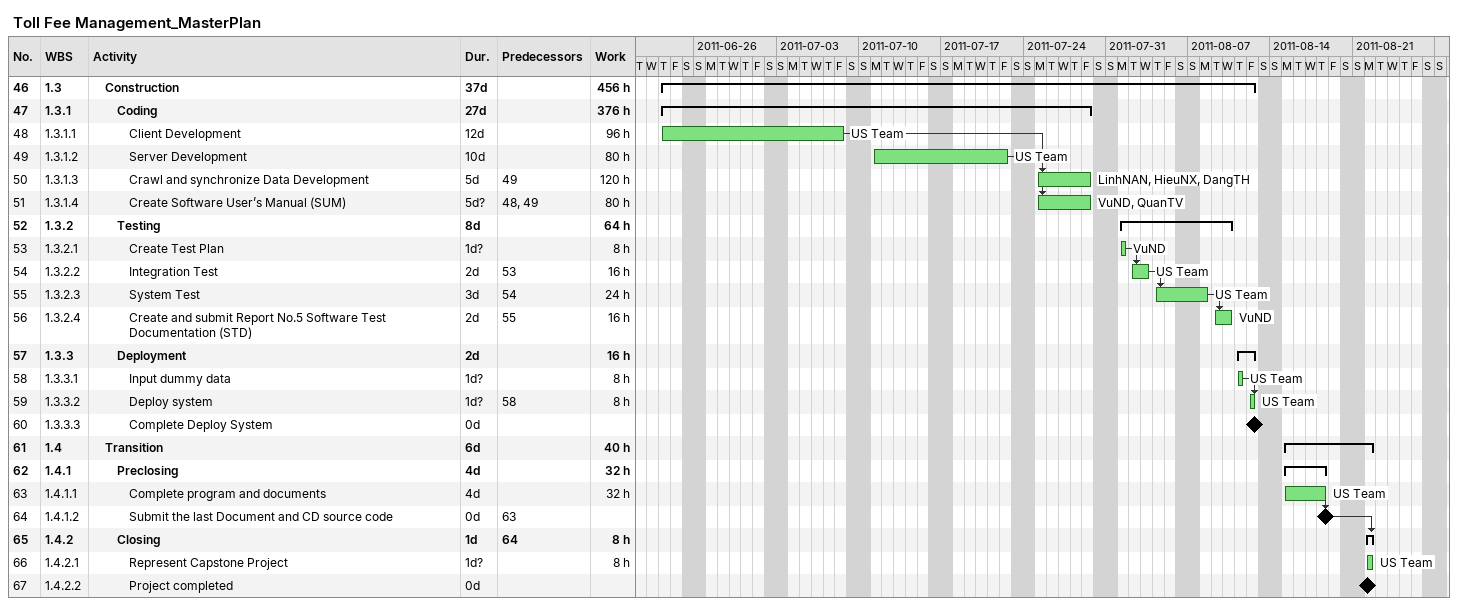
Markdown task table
Toll Fee Management_MasterPlan

| ID | WBS | Task | Duration | Start | Finish | Predecessors | Resources | Work (h) |
|---|---|---|---|---|---|---|---|---|
| 46 | 1.3 | **Construction** | 37d | 2011-06-23 | 2011-08-12 |  |  | 456 |
| 47 | 1.3.1 | **Coding** | 27d | 2011-06-23 | 2011-07-29 |  |  | 376 |
| 48 | 1.3.1.1 | Client Development | 12d | 2011-06-23 | 2011-07-08 |  | US Team | 96 |
| 49 | 1.3.1.2 | Server Development | 10d | 2011-07-11 | 2011-07-22 |  | US Team | 80 |
| 50 | 1.3.1.3 | Crawl and synchronize Data Development | 5d | 2011-07-25 | 2011-07-29 | 49 | LinhNAN, HieuNX, DangTH | 120 |
| 51 | 1.3.1.4 | Create Software User’s Manual (SUM) | 5d? | 2011-07-25 | 2011-07-29 | 48, 49 | VuND, QuanTV | 80 |
| 52 | 1.3.2 | **Testing** | 8d | 2011-08-01 | 2011-08-10 |  |  | 64 |
| 53 | 1.3.2.1 | Create Test Plan | 1d? | 2011-08-01 | 2011-08-01 |  | VuND | 8 |
| 54 | 1.3.2.2 | Integration Test | 2d | 2011-08-02 | 2011-08-03 | 53 | US Team | 16 |
| 55 | 1.3.2.3 | System Test | 3d | 2011-08-04 | 2011-08-08 | 54 | US Team | 24 |
| 56 | 1.3.2.4 | Create and submit Report No.5 Software Test Documentation (STD) | 2d | 2011-08-09 | 2011-08-10 | 55 | VuND | 16 |
| 57 | 1.3.3 | **Deployment** | 2d | 2011-08-11 | 2011-08-12 |  |  | 16 |
| 58 | 1.3.3.1 | Input dummy data | 1d? | 2011-08-11 | 2011-08-11 |  | US Team | 8 |
| 59 | 1.3.3.2 | Deploy system | 1d? | 2011-08-12 | 2011-08-12 | 58 | US Team | 8 |
| 60 | 1.3.3.3 | Complete Deploy System | 0d | 2011-08-12 | 2011-08-12 |  |  |  |
| 61 | 1.4 | **Transition** | 6d | 2011-08-15 | 2011-08-22 |  |  | 40 |
| 62 | 1.4.1 | **Preclosing** | 4d | 2011-08-15 | 2011-08-18 |  |  | 32 |
| 63 | 1.4.1.1 | Complete program and documents | 4d | 2011-08-15 | 2011-08-18 |  | US Team | 32 |
| 64 | 1.4.1.2 | Submit the last Document and CD source code | 0d | 2011-08-18 | 2011-08-18 | 63 |  |  |
| 65 | 1.4.2 | **Closing** | 1d | 2011-08-22 | 2011-08-22 | 64 |  | 8 |
| 66 | 1.4.2.1 | Represent Capstone Project | 1d? | 2011-08-22 | 2011-08-22 |  | US Team | 8 |
| 67 | 1.4.2.2 | Project completed | 0d | 2011-08-22 | 2011-08-22 |  |  |  |
